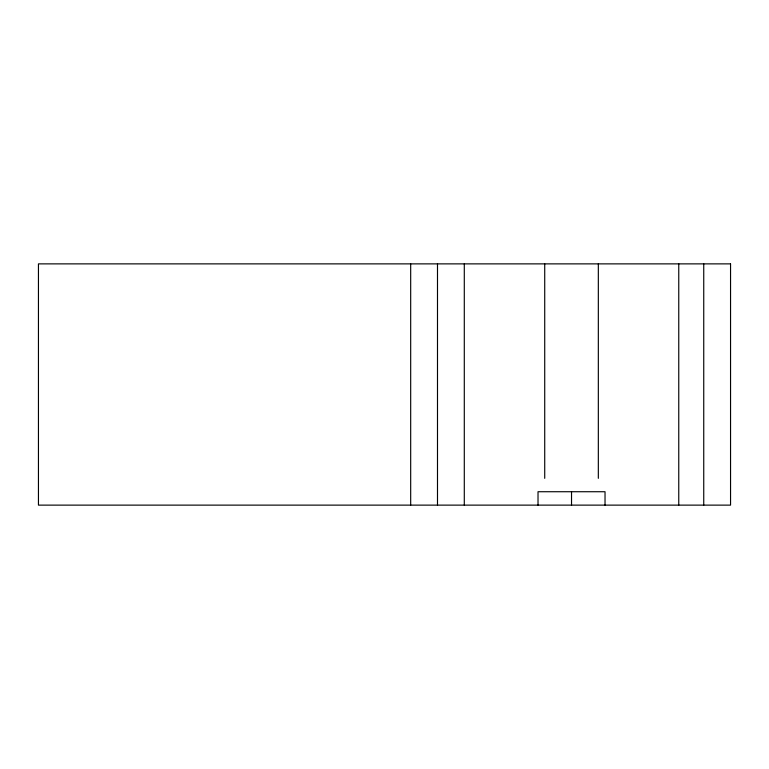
<?xml version="1.0" encoding="UTF-8"?>
<svg xmlns="http://www.w3.org/2000/svg" width="769" height="769" viewBox="0 0 769 769"><rect width="100%" height="100%" fill="white"/><g stroke="black" fill="none" stroke-linecap="round" stroke-linejoin="round"><path stroke-width="1.15" d="M703.741 263.873L703.741 505.127M678.758 263.873L678.758 505.127M605.03 505.127L605.03 491.727L538.021 491.727L538.021 505.127M598.33 263.873L598.33 478.328M571.53 491.727L571.53 505.127M544.721 263.873L544.721 478.328M464.293 263.873L464.293 505.127M437.494 263.873L437.494 505.127M410.684 263.873L410.684 505.127M730.55 263.873L38.45 263.873L38.45 505.127L730.55 505.127L730.55 263.873"/></g></svg>
